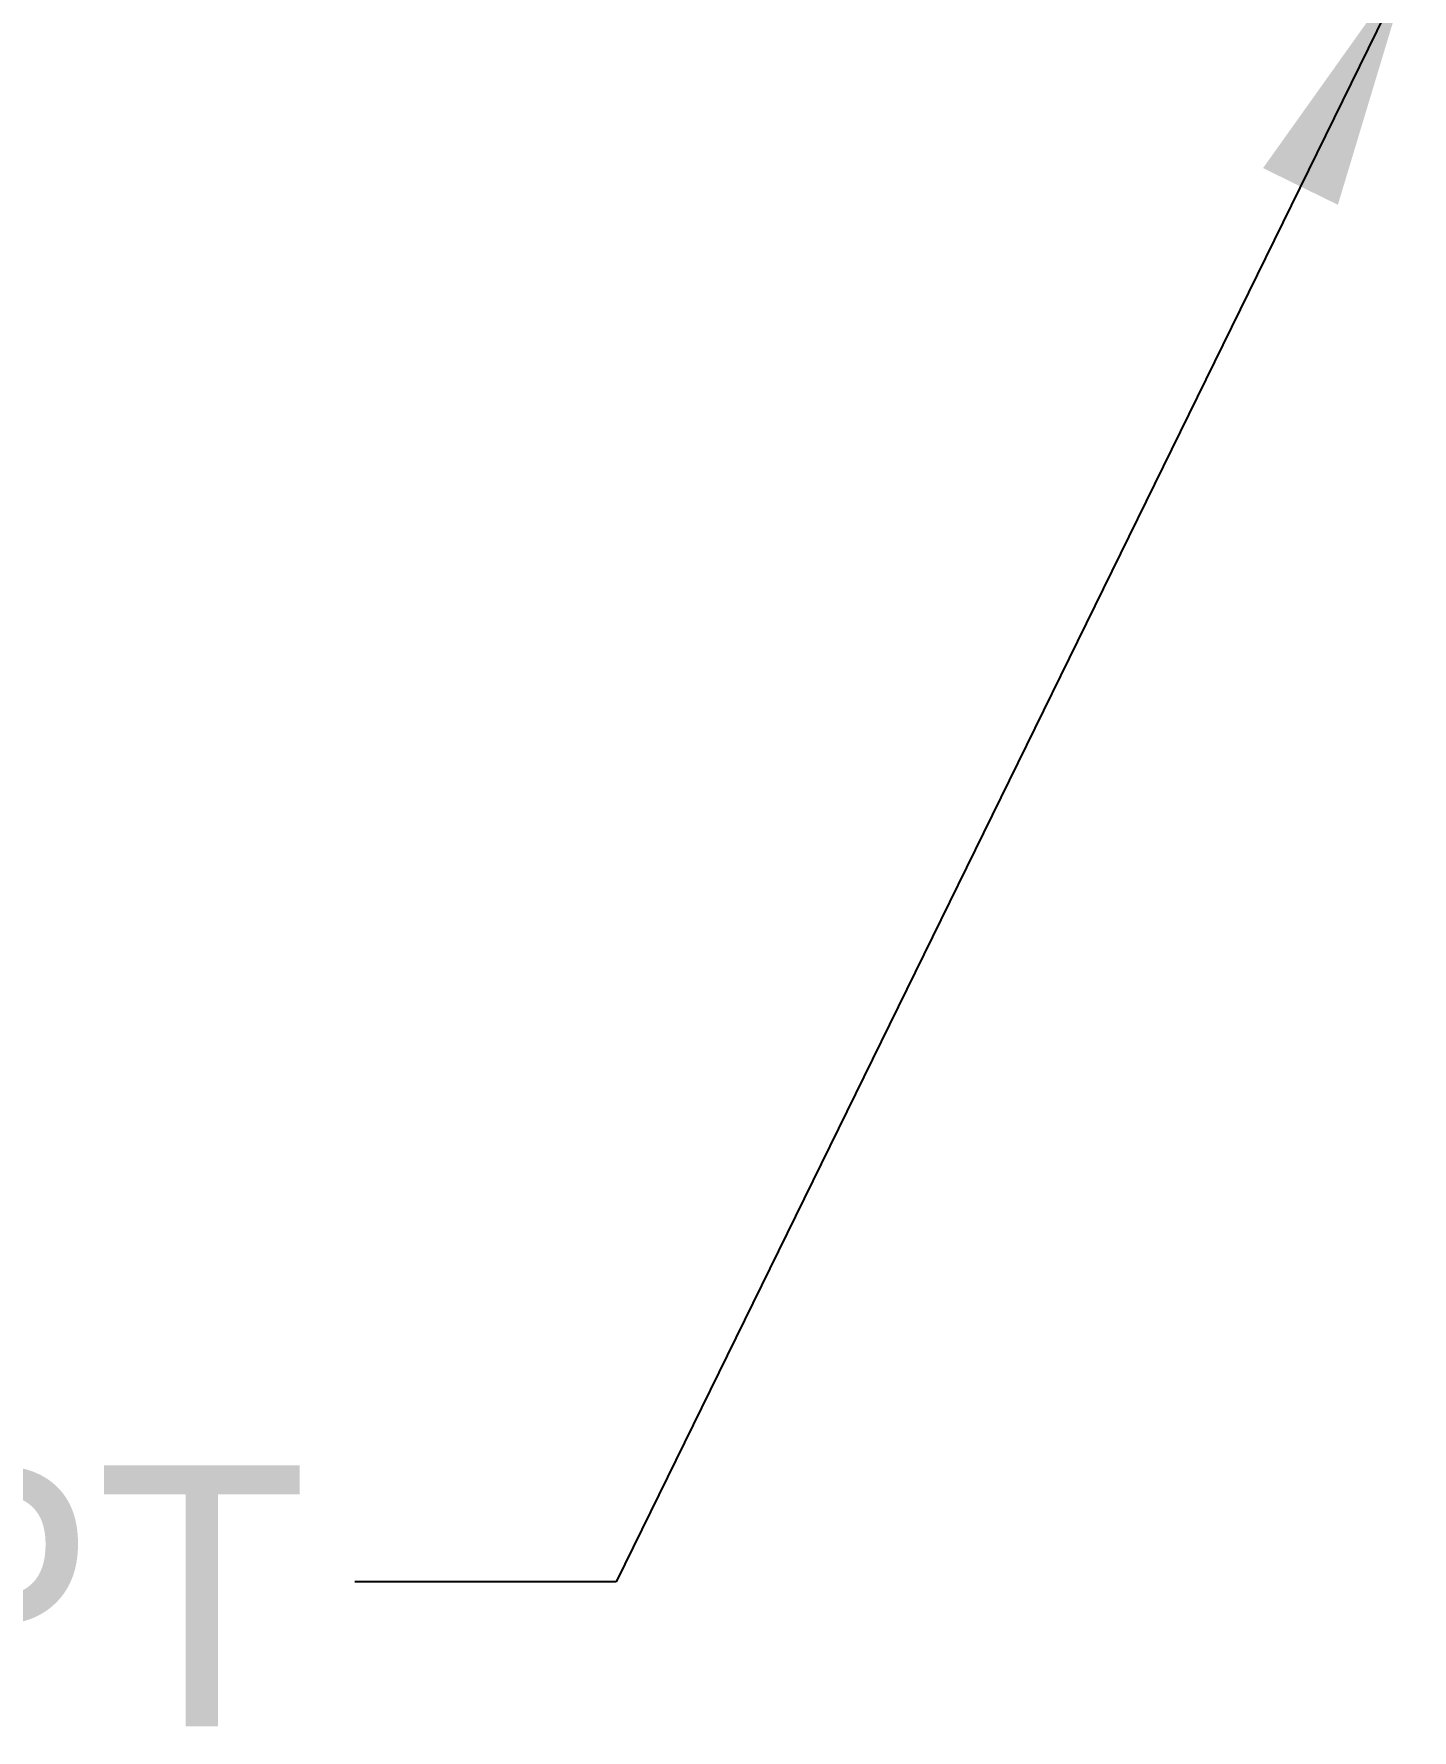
# Model space of a CAD drawing. Header units: inches. Extents: x 0.14 to 5.81, y 0.14 to 4.46.
# Drawn here: x 4.3159 to 4.6725, y 1.1162 to 1.5552 of the extents above; entities that cross this region are included whole.
import ezdxf

# ---------------------------------------------------------------- set-up
doc = ezdxf.new("R2010")
doc.units = ezdxf.units.IN
doc.header["$LTSCALE"] = 0.54067
doc.header["$MEASUREMENT"] = 0
doc.styles.add('SLDTEXTSTYLE0', font='ARIAL.TTF', dxfattribs={"width": 0.948})
doc.styles.get("Standard").update_dxf_attribs({"font": 'ARIAL.TTF'})
doc.dimstyles.new('SLDDIMSTYLE2', dxfattribs={"dimtxt": 0.18, "dimasz": 0.065604, "dimexe": 0, "dimexo": 0.0625, "dimgap": 0, "dimtad": 0, "dimtih": 1, "dimtoh": 1, "dimdec": 0, "dimrnd": 1e-09, "dimzin": 0, "dimdsep": 46, "dimtxsty": 'Standard', "dimsah": 1, "dimcen": 0.09, "dimadec": 0, "dimazin": 0, "dimtfac": 0.065604, "dimtdec": 0, "dimtofl": 0, "dimtmove": 0, "dimatfit": 3, "dimfxl": 0, "dimfrac": 2, "dimtolj": 1, "dimtzin": 0, "dimarcsym": 0})

msp = doc.modelspace()

# ---------------------------------------------------------------- texts
at = {"color": 7, "linetype": 'Continuous', "lineweight": 0, "insert": (4.0583982, 1.1847407), "char_height": 0.06758375, "attachment_point": 1, "style": 'SLDTEXTSTYLE0'}
msp.add_mtext('1/2 NPT', dxfattribs=at)

# ---------------------------------------------------------------- leaders
at = {"color": 7, "linetype": 'Continuous', "lineweight": 0}
msp.add_leader([(4.6724704, 1.5746727), (4.4665138, 1.1545839), (4.39893, 1.1545839)], dimstyle='SLDDIMSTYLE2', dxfattribs=at)

doc.saveas('drawing.dxf')
